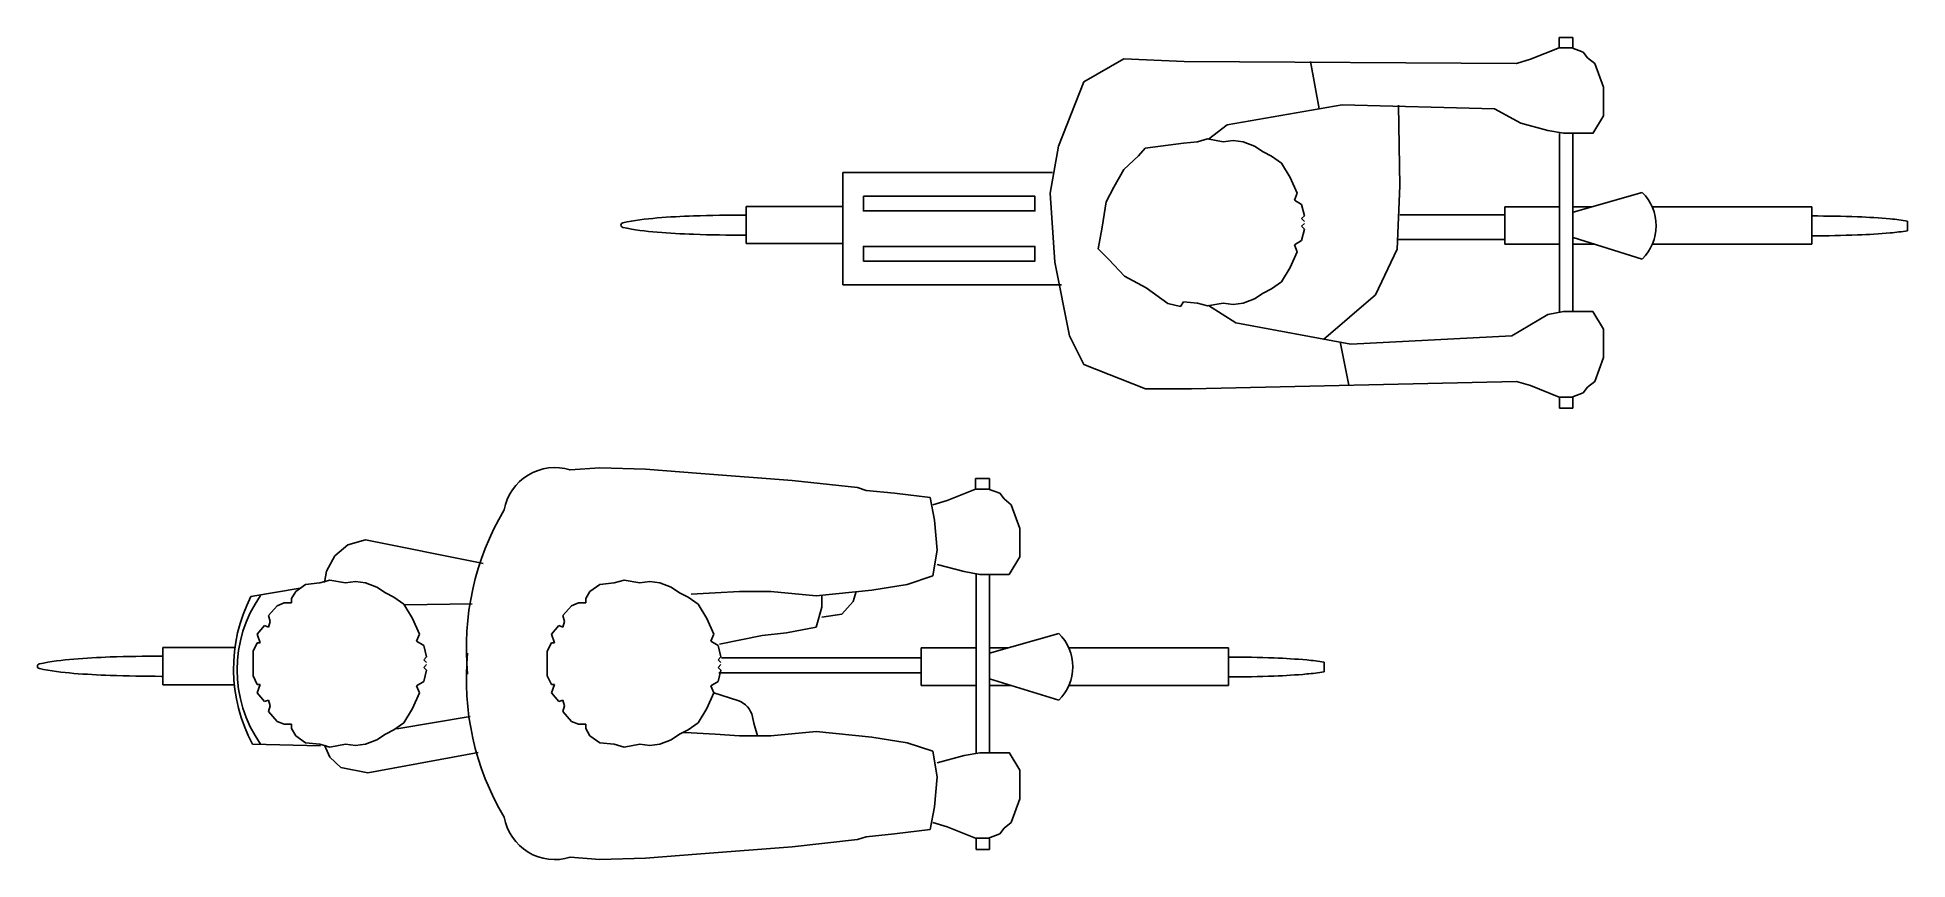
# Model space of a CAD drawing. Extents: x 0 to 263, y 0 to 116.
import ezdxf

# ---------------------------------------------------------------- set-up
doc = ezdxf.new("R2010")
doc.units = 0
doc.header["$LTSCALE"] = 50
doc.header["$MEASUREMENT"] = 0
doc.layers.get('0').update_dxf_attribs({"linetype": 'CONTINUOUS'})

msp = doc.modelspace()

# ---------------------------------------------------------------- linework, layer by layer
at = {"color": 0, "linetype": 'ByBlock'}
for p, q in [((213.72, 114.15), (209.72, 112.55)), ((213.72, 115.63), (215.65, 115.63)), ((213.72, 114.15), (213.72, 115.63)), ((215.52, 114.15), (213.72, 114.15)), ((217.12, 113.55), (215.52, 114.15)), ((215.65, 115.63), (215.65, 114.13)), ((217.72, 112.75), (217.12, 113.55)), ((146.91, 109.4), (152.56, 112.63)), ((152.56, 112.63), (161.04, 112.22)), ((161.04, 112.22), (207.72, 111.95)), ((178.8, 112.22), (180.01, 105.57)), ((209.72, 112.55), (207.72, 111.95)), ((218.72, 111.95), (217.72, 112.75)), ((218.72, 111.95), (219.95, 108.62)), ((146.91, 109.4), (143.37, 100.35)), ((219.95, 108.62), (219.95, 104.62)), ((183.24, 106.17), (167.09, 103.35)), ((204.64, 105.57), (183.24, 106.17)), ((191.16, 106.08), (191.32, 94.75)), ((208.32, 103.55), (204.64, 105.57)), ((167.09, 103.35), (164.47, 101.33)), ((208.32, 103.55), (212.12, 102.55)), ((212.12, 102.55), (214.32, 102.15)), ((219.95, 104.62), (218.44, 102.13)), ((143.37, 100.35), (142.18, 93.73)), ((155.55, 100.07), (154.59, 98.97)), ((160.92, 100.75), (155.55, 100.07)), ((160.92, 100.75), (162.92, 100.95)), ((162.92, 100.95), (164.32, 101.35)), ((164.32, 101.35), (166.52, 100.95)), ((166.52, 100.95), (167.92, 101.15)), ((167.92, 101.15), (169.32, 100.95)), ((169.32, 100.95), (170.92, 100.35)), ((170.92, 100.35), (172.12, 99.55)), ((213.78, 102.13), (213.78, 77)), ((214.32, 102.15), (216.92, 102.15)), ((215.65, 102.13), (215.65, 77)), ((216.92, 102.15), (218.45, 102.15)), ((154.59, 98.97), (152.53, 97.05)), ((172.12, 99.55), (173.32, 98.95)), ((173.32, 98.95), (174.72, 97.95)), ((174.72, 97.95), (175.92, 95.95)), ((142.53, 96.63), (113.05, 96.63)), ((113.05, 96.63), (113.05, 80.86)), ((152.53, 97.05), (151.15, 94.57)), ((175.92, 95.95), (176.92, 93.75)), ((191.32, 94.75), (190.98, 85.88)), ((142.18, 93.73), (142.86, 84.05)), ((150.05, 92.51), (149.5, 88.94)), ((151.15, 94.57), (150.05, 92.51)), ((176.92, 93.75), (176.52, 92.75)), ((176.52, 92.75), (177.52, 92.15)), ((177.52, 92.15), (177.92, 90.55)), ((215.68, 91.06), (225.41, 93.84)), ((99.47, 91.88), (99.47, 86.64)), ((109.49, 91.88), (99.47, 91.88)), ((109.49, 91.88), (113.05, 91.88)), ((177.92, 90.55), (177.52, 90.15)), ((177.92, 89.75), (177.52, 90.15)), ((177.92, 89.48), (177.52, 89.08)), ((191.34, 90.67), (205.96, 90.67)), ((206.08, 91.81), (206.08, 86.55)), ((213.81, 91.81), (206.08, 91.81)), ((215.56, 91.81), (218.31, 91.81)), ((226.81, 91.81), (249.26, 91.81)), ((249.26, 91.81), (249.26, 86.55)), ((262.7, 89.82), (262.7, 88.45)), ((149.5, 88.94), (148.95, 85.91)), ((176.52, 86.48), (177.52, 87.08)), ((177.92, 88.68), (177.52, 89.08)), ((177.52, 87.08), (177.92, 88.68)), ((205.96, 87.2), (191.09, 87.2)), ((215.68, 87.48), (225.41, 84.48)), ((99.47, 86.64), (109.49, 86.64)), ((109.49, 86.64), (113.05, 86.64)), ((148.95, 85.91), (150.46, 84.4)), ((150.46, 84.4), (152.66, 82.07)), ((175.92, 83.28), (176.92, 85.48)), ((176.92, 85.48), (176.52, 86.48)), ((190.98, 85.88), (187.94, 79.44)), ((206.08, 86.55), (213.81, 86.55)), ((218.72, 86.55), (215.56, 86.55)), ((249.26, 86.55), (226.82, 86.55)), ((142.86, 84.05), (144.9, 73.69)), ((152.66, 82.07), (155.69, 80.42)), ((174.72, 81.28), (175.92, 83.28)), ((113.05, 80.86), (143.78, 80.86)), ((155.69, 80.42), (158.72, 78.22)), ((169.32, 78.28), (170.92, 78.88)), ((170.92, 78.88), (172.12, 79.68)), ((172.12, 79.68), (173.32, 80.28)), ((173.32, 80.28), (174.72, 81.28)), ((187.94, 79.44), (180.6, 73.18)), ((158.72, 78.22), (160.5, 77.81)), ((160.5, 77.81), (160.92, 78.48)), ((160.92, 78.48), (162.92, 78.28)), ((162.92, 78.28), (164.32, 77.88)), ((164.32, 77.88), (166.52, 78.28)), ((164.47, 77.93), (168.31, 75.51)), ((166.52, 78.28), (167.92, 78.08)), ((167.92, 78.08), (169.32, 78.28)), ((212.12, 76.68), (207.06, 73.7)), ((212.12, 76.68), (214.32, 77.08)), ((214.32, 77.08), (216.92, 77.08)), ((216.92, 77.08), (218.45, 77.08)), ((219.95, 74.62), (218.44, 77.1)), ((144.9, 73.69), (146.91, 69.66)), ((168.31, 75.51), (184.45, 72.49)), ((184.45, 72.49), (207.06, 73.7)), ((219.95, 70.62), (219.95, 74.62)), ((182.96, 72.84), (184.15, 66.73)), ((146.91, 69.66), (155.59, 66.23)), ((218.72, 67.28), (219.95, 70.62)), ((155.59, 66.23), (162.05, 66.23)), ((162.05, 66.23), (207.72, 67.28)), ((209.72, 66.68), (207.72, 67.28)), ((213.72, 65.08), (209.72, 66.68)), ((217.72, 66.48), (217.12, 65.68)), ((218.72, 67.28), (217.72, 66.48)), ((215.52, 65.08), (213.72, 65.08)), ((213.78, 65), (213.78, 63.5)), ((213.78, 63.5), (215.65, 63.5)), ((217.12, 65.68), (215.52, 65.08)), ((215.65, 63.5), (215.65, 65)), ((74.65, 54.86), (74.74, 54.85)), ((74.74, 54.85), (78.92, 55.15)), ((78.92, 55.15), (85.32, 54.95)), ((85.32, 54.95), (93.12, 54.35)), ((93.12, 54.35), (105.92, 53.35)), ((105.92, 53.35), (115.12, 52.35)), ((131.72, 52.15), (131.72, 53.63)), ((131.72, 53.63), (133.65, 53.63)), ((133.65, 53.63), (133.65, 52.13)), ((115.12, 52.35), (116.32, 51.95)), ((116.32, 51.95), (120.32, 51.55)), ((120.32, 51.55), (125.32, 50.95)), ((125.32, 50.95), (125.92, 47.75)), ((127.72, 50.55), (125.72, 49.95)), ((131.72, 52.15), (127.72, 50.55)), ((133.52, 52.15), (131.72, 52.15)), ((135.12, 51.55), (133.52, 52.15)), ((135.72, 50.75), (135.12, 51.55)), ((136.72, 49.95), (135.72, 50.75)), ((136.72, 49.95), (137.95, 46.62)), ((125.92, 47.75), (126.32, 43.55)), ((45.96, 45.02), (43.51, 44.32)), ((45.96, 45.02), (62.08, 41.79)), ((137.95, 46.62), (137.95, 42.62)), ((41.66, 42.75), (40.51, 40.6)), ((43.51, 44.32), (41.66, 42.75)), ((126.32, 43.55), (125.72, 39.95)), ((137.95, 42.62), (136.44, 40.13)), ((40.51, 40.6), (40.23, 39.03)), ((62.08, 41.79), (62.49, 41.67)), ((125.72, 39.95), (122.12, 38.75)), ((126.32, 41.55), (130.12, 40.55)), ((130.12, 40.55), (132.32, 40.15)), ((131.78, 40.13), (131.78, 15)), ((132.32, 40.15), (134.92, 40.15)), ((133.65, 40.13), (133.65, 15)), ((134.92, 40.15), (136.45, 40.15)), ((29.87, 37.03), (36.79, 38.22)), ((35.56, 36.75), (36.16, 37.75)), ((36.16, 37.75), (37.56, 38.75)), ((37.56, 38.75), (39.56, 38.95)), ((39.56, 38.95), (40.96, 39.35)), ((40.96, 39.35), (43.16, 38.95)), ((43.16, 38.95), (44.56, 39.15)), ((44.56, 39.15), (45.96, 38.95)), ((45.96, 38.95), (47.56, 38.35)), ((47.56, 38.35), (48.76, 37.55)), ((48.76, 37.55), (49.96, 36.95)), ((49.96, 36.95), (51.36, 35.95)), ((76.92, 36.75), (77.52, 37.75)), ((77.52, 37.75), (78.92, 38.75)), ((78.92, 38.75), (80.92, 38.95)), ((80.92, 38.95), (82.32, 39.35)), ((82.32, 39.35), (84.52, 38.95)), ((84.52, 38.95), (85.92, 39.15)), ((85.92, 39.15), (87.32, 38.95)), ((87.32, 38.95), (88.92, 38.35)), ((88.92, 38.35), (90.12, 37.55)), ((90.12, 37.55), (91.32, 36.95)), ((91.32, 36.95), (92.72, 35.95)), ((102.92, 37.75), (98.52, 37.75)), ((109.32, 37.15), (102.92, 37.75)), ((117.12, 37.95), (109.32, 37.15)), ((110.12, 35.55), (110.12, 37.24)), ((114.52, 36.35), (114.92, 37.75)), ((122.12, 38.75), (117.12, 37.95)), ((32.36, 34.35), (33.56, 35.75)), ((32.56, 33.55), (32.36, 34.35)), ((33.56, 35.75), (34.56, 36.15)), ((34.56, 36.15), (35.56, 36.15)), ((35.56, 36.15), (35.56, 36.75)), ((51.36, 35.95), (52.56, 33.95)), ((51.52, 35.89), (60.96, 36.03)), ((73.72, 34.35), (74.92, 35.75)), ((73.92, 33.55), (73.72, 34.35)), ((74.92, 35.75), (75.92, 36.15)), ((75.92, 36.15), (76.92, 36.15)), ((76.92, 36.15), (76.92, 36.75)), ((92.72, 35.95), (93.92, 33.95)), ((109.32, 32.75), (110.12, 35.55)), ((110.12, 34.15), (112.92, 34.55)), ((112.92, 34.55), (114.52, 36.35)), ((30.76, 31.75), (31.76, 32.95)), ((31.16, 30.55), (30.76, 31.75)), ((31.76, 32.95), (32.36, 32.75)), ((32.36, 32.75), (32.56, 33.55)), ((52.56, 33.95), (53.56, 31.75)), ((53.56, 31.75), (53.16, 30.75)), ((72.12, 31.75), (73.12, 32.95)), ((72.52, 30.55), (72.12, 31.75)), ((73.12, 32.95), (73.72, 32.75)), ((73.72, 32.75), (73.92, 33.55)), ((93.92, 33.95), (94.92, 31.75)), ((94.92, 31.75), (94.52, 30.75)), ((101.72, 31.55), (105.12, 31.95)), ((105.12, 31.95), (109.32, 32.75)), ((133.68, 29.06), (143.41, 31.84)), ((27.49, 29.88), (17.47, 29.88)), ((17.47, 29.88), (17.47, 24.64)), ((30.16, 29.35), (30.76, 30.55)), ((30.16, 28.15), (30.16, 29.35)), ((30.76, 30.55), (31.16, 30.55)), ((53.16, 30.75), (54.16, 30.15)), ((54.16, 30.15), (54.56, 28.55)), ((71.52, 29.35), (72.12, 30.55)), ((71.52, 28.15), (71.52, 29.35)), ((72.12, 30.55), (72.52, 30.55)), ((94.52, 30.75), (95.52, 30.15)), ((95.52, 30.15), (95.92, 28.55)), ((131.81, 29.81), (124.08, 29.81)), ((124.08, 29.81), (124.08, 24.55)), ((133.56, 29.81), (136.31, 29.81)), ((144.81, 29.81), (167.26, 29.81)), ((167.26, 29.81), (167.26, 24.55)), ((30.16, 27.08), (30.16, 28.28)), ((30.16, 28.15), (30.16, 26.95)), ((30.16, 27.08), (30.16, 25.88)), ((54.56, 28.55), (54.16, 28.15)), ((54.56, 27.75), (54.16, 28.15)), ((54.56, 27.48), (54.16, 27.08)), ((54.56, 26.68), (54.16, 27.08)), ((54.16, 25.08), (54.56, 26.68)), ((71.52, 27.08), (71.52, 28.28)), ((71.52, 28.15), (71.52, 26.95)), ((71.52, 27.08), (71.52, 25.88)), ((95.92, 28.55), (95.52, 28.15)), ((95.92, 27.75), (95.52, 28.15)), ((95.92, 27.48), (95.52, 27.08)), ((95.92, 26.68), (95.52, 27.08)), ((95.52, 25.08), (95.92, 26.68)), ((124.08, 26.3), (95.65, 26.3)), ((124.08, 28.41), (96, 28.41)), ((180.7, 27.82), (180.7, 26.45)), ((17.47, 24.64), (27.49, 24.64)), ((30.16, 25.88), (30.76, 24.68)), ((30.76, 24.68), (31.16, 24.68)), ((31.16, 24.68), (30.76, 23.48)), ((53.16, 24.48), (54.16, 25.08)), ((53.56, 23.48), (53.16, 24.48)), ((71.52, 25.88), (72.12, 24.68)), ((72.52, 24.68), (72.12, 23.48)), ((72.12, 24.68), (72.52, 24.68)), ((94.52, 24.48), (95.52, 25.08)), ((94.92, 23.48), (94.52, 24.48)), ((124.08, 24.55), (131.81, 24.55)), ((136.72, 24.55), (133.56, 24.55)), ((133.68, 25.48), (143.41, 22.48)), ((167.26, 24.55), (144.82, 24.55)), ((30.76, 23.48), (31.76, 22.28)), ((31.76, 22.28), (32.36, 22.48)), ((32.36, 22.48), (32.56, 21.68)), ((32.56, 21.68), (32.36, 20.88)), ((51.36, 19.28), (52.56, 21.28)), ((52.56, 21.28), (53.56, 23.48)), ((72.12, 23.48), (73.12, 22.28)), ((73.12, 22.28), (73.72, 22.48)), ((73.72, 22.48), (73.92, 21.68)), ((73.92, 21.68), (73.72, 20.88)), ((92.72, 19.28), (93.92, 21.28)), ((93.92, 21.28), (94.92, 23.48)), ((94.92, 23.48), (98.32, 22.41)), ((32.36, 20.88), (33.56, 19.48)), ((33.56, 19.48), (34.56, 19.08)), ((34.56, 19.08), (35.56, 19.08)), ((35.56, 19.08), (35.56, 18.48)), ((35.56, 18.48), (36.16, 17.48)), ((49.96, 18.28), (51.36, 19.28)), ((50.38, 18.46), (60.67, 20.17)), ((73.72, 20.88), (74.92, 19.48)), ((74.92, 19.48), (75.92, 19.08)), ((75.92, 19.08), (76.92, 19.08)), ((76.92, 19.08), (76.92, 18.48)), ((76.92, 18.48), (77.52, 17.48)), ((91.32, 18.28), (92.72, 19.28)), ((100.36, 20.14), (100.54, 19.24)), ((100.54, 19.24), (101.06, 17.48)), ((30.11, 16.3), (39.65, 16.06)), ((36.16, 17.48), (37.56, 16.48)), ((37.56, 16.48), (39.56, 16.28)), ((39.56, 16.28), (40.96, 15.88)), ((40.94, 14.46), (40.23, 16.17)), ((40.96, 15.88), (43.16, 16.28)), ((43.16, 16.28), (44.56, 16.08)), ((44.56, 16.08), (45.96, 16.28)), ((45.96, 16.28), (47.56, 16.88)), ((47.56, 16.88), (48.76, 17.68)), ((48.76, 17.68), (49.96, 18.28)), ((77.52, 17.48), (78.92, 16.48)), ((78.92, 16.48), (80.92, 16.28)), ((80.92, 16.28), (82.32, 15.88)), ((82.32, 15.88), (84.52, 16.28)), ((84.52, 16.28), (85.92, 16.08)), ((85.92, 16.08), (87.32, 16.28)), ((87.32, 16.28), (88.92, 16.88)), ((88.92, 16.88), (90.12, 17.68)), ((90.12, 17.68), (91.32, 18.28)), ((91.72, 17.88), (90.63, 17.95)), ((102.92, 17.48), (98.52, 17.48)), ((109.32, 18.08), (102.92, 17.48)), ((117.12, 17.28), (109.32, 18.08)), ((122.12, 16.48), (117.12, 17.28)), ((125.72, 15.28), (122.12, 16.48)), ((42.51, 13.03), (40.94, 14.46)), ((46.32, 12.25), (61.82, 15.11)), ((126.32, 11.68), (125.72, 15.28)), ((126.32, 13.68), (130.12, 14.68)), ((130.12, 14.68), (132.32, 15.08)), ((132.32, 15.08), (134.92, 15.08)), ((134.92, 15.08), (136.45, 15.08)), ((137.95, 12.62), (136.44, 15.1)), ((46.32, 12.25), (42.51, 13.03)), ((125.92, 7.48), (126.32, 11.68)), ((137.95, 8.62), (137.95, 12.62)), ((136.72, 5.28), (137.95, 8.62)), ((125.32, 4.28), (125.92, 7.48)), ((127.72, 4.68), (125.72, 5.28)), ((136.72, 5.28), (135.72, 4.48)), ((105.92, 1.88), (115.12, 2.88)), ((115.12, 2.88), (116.32, 3.28)), ((116.32, 3.28), (120.32, 3.68)), ((120.32, 3.68), (125.32, 4.28)), ((131.72, 3.08), (127.72, 4.68)), ((133.52, 3.08), (131.72, 3.08)), ((131.78, 3), (131.78, 1.5)), ((135.12, 3.68), (133.52, 3.08)), ((133.65, 1.5), (133.65, 3)), ((135.72, 4.48), (135.12, 3.68)), ((74.65, 0.38), (74.74, 0.39)), ((74.74, 0.39), (78.92, 0.08)), ((78.92, 0.08), (85.32, 0.28)), ((85.32, 0.28), (93.12, 0.88)), ((93.12, 0.88), (105.92, 1.88)), ((131.78, 1.5), (133.65, 1.5))]:
    msp.add_line(p, q, dxfattribs=at)
for points in [[(115.95, 93.31), (140.04, 93.31), (140.04, 91.24), (115.95, 91.24)], [(115.95, 84.18), (140.04, 84.18), (140.04, 86.26), (115.95, 86.26)]]:
    msp.add_lwpolyline(points, close=True, dxfattribs=at)
for points in [[(99.31, 90.66, 0.008421), (92.09, 90.54, 0.011872), (86.97, 90.25, 0.028195), (82.13, 89.58, 0.358492), (81.86, 89.24, 0.358492), (82.13, 88.91, 0.028195), (86.97, 88.24, 0.011872), (92.09, 87.95, 0.008421), (99.31, 87.82, 0.000187), (99.47, 87.82, 0.011872)], [(99.47, 90.66, 0.000187), (99.31, 90.66, 0.008421)], [(262.7, 89.82, 0.017322), (260.26, 90.12, 0.012988), (255.68, 90.41, 0.009155), (249.26, 90.53, 0.009218)], [(249.26, 87.74, 0.009155), (255.68, 87.86, 0.012988), (260.26, 88.15, 0.017322), (262.7, 88.45, 0.353463)], [(17.31, 28.66, 0.008421), (10.09, 28.54, 0.011872), (4.97, 28.25, 0.028195), (0.13, 27.58, 0.358492), (-0.14, 27.24, 0.358492), (0.13, 26.91, 0.028195), (4.97, 26.24, 0.011872), (10.09, 25.95, 0.008421), (17.31, 25.82, 0.000187), (17.47, 25.82, 0.011872)], [(17.47, 28.66, 0.000187), (17.31, 28.66, 0.008421)], [(180.7, 27.82, 0.017322), (178.26, 28.12, 0.012988), (173.68, 28.41, 0.009155), (167.26, 28.53, 0.009218)], [(167.26, 25.74, 0.009155), (173.68, 25.86, 0.012988), (178.26, 26.15, 0.017322), (180.7, 26.45, 0.353463)]]:
    msp.add_lwpolyline(points, format="xyb", dxfattribs=at)
for points in [[(98.52, 37.75), (95.12, 37.55), (91.72, 37.35)], [(101.72, 31.55), (98.72, 30.95), (95.72, 30.35)], [(98.52, 17.48), (95.12, 17.68), (91.72, 17.88)]]:
    msp.add_lwpolyline(points, dxfattribs=at)
for centre, radius, start, end in [((220.8, 89.16), 6.57, 314.5624, 45.4376), ((72.58, 47.94), 7.23, 72.6236, 169.9216), ((98.18, 29.82), 38.04, 149.366, 185.5379), ((49.71, 26.89), 22.29, 152.9346, 208.3833), ((46.05, 26.74), 18.13, 144.8791, 215.1209), ((138.8, 27.16), 6.57, 314.5624, 45.4376), ((98.18, 25.41), 38.04, 174.4621, 210.634), ((97.41, 19.55), 3, 11.3167, 72.4546), ((72.58, 7.3), 7.23, 190.0784, 287.3764)]:
    msp.add_arc(centre, radius, start, end, dxfattribs=at)

doc.saveas('drawing.dxf')
